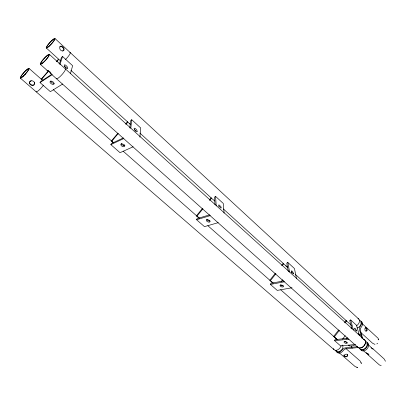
<?xml version="1.0" encoding="UTF-8"?>
<svg xmlns="http://www.w3.org/2000/svg" width="406" height="406" viewBox="0 0 406 406"><rect width="100%" height="100%" fill="white"/><g stroke="black" fill="none" stroke-linecap="round" stroke-linejoin="round"><path stroke-width="0.61" d="M139.908 137.187L140.709 127.956L131.727 119.74L130.656 120.658L129.844 127.976M130.798 128.266L131.727 119.74M63.58 50.43L63.752 49.451L63.372 48.278L62.433 47.233L61.438 46.492L60.418 46.38L59.728 46.883M70.482 73.4L72.633 65.711L62.519 56.459L61.438 57.479L59.408 63.899M351.626 346.054L351.281 347.303L352.225 348.135M355.554 344.471L340.619 345.922L334.651 340.695L334.96 339.639L348.018 338.259M59.961 64.615L62.519 56.459M292 287.768L277.232 290.397L270.411 284.418L270.802 283.337L283.692 280.906M347.587 355.088L346.881 356.265L345.526 356.438L344.115 355.747L343.846 355.057M218.235 222.661L204.457 226.639L196.585 219.737L197.077 218.641L209.603 214.845M358.27 347.693L51.009 73.851L51.192 73.481L49.902 71.766L46.959 70.243L40.438 64.432M133.127 146.789L120.034 152.681L110.843 144.627L111.472 143.526L123.338 137.923M62.697 84.001L50.374 91.654L40.021 82.58L40.767 81.479L51.897 74.227M342.557 339.157L345.232 335.681M350.972 328.236L351.733 327.241M346.176 338.964L347.272 337.538M338.665 329.997L333.661 336.478L337.523 339.726M344.435 322.516L345.978 320.522L351.601 325.434M334.321 336.909L339.335 330.418M345.115 322.932L346.653 320.938M281.089 281.698L282.652 279.724M275.288 273.345L269.792 280.292L273.116 283.063M281.576 265.397L283.144 263.413L287.783 267.407M270.406 280.673L275.913 273.71M282.2 265.752L283.774 263.763M202.371 208.522L196.463 215.789L199.3 218.113M209.46 199.803L211.034 197.864L214.764 201.016M197.001 216.088L202.919 208.811M209.623 200.564L211.592 198.138M123.734 145.855L124.53 144.906M117.806 133.32L111.396 140.958L113.655 142.76M125.819 123.769L127.423 121.861L130.57 124.469M111.828 141.151L118.247 133.498M125.875 124.414L127.88 122.023M48.603 70.629L41.204 79.211L42.934 80.535M56.409 61.565L58.464 59.18L60.656 60.9M41.534 79.302L48.527 71.177M56.764 61.621L58.819 59.23M366.034 331.098L366.821 330.276L366.613 328.962L365.633 327.723M224.087 213.12L223.259 203.436L215.561 196.392L214.515 197.189L215.038 204.761M62.625 51.115L63.996 50.141L64.168 49.162L63.783 47.974L61.859 46.198L60.839 46.091L60.144 46.594L59.702 47.756L59.9 49.085L60.672 50.227L61.834 50.857L63.047 50.831M296.507 278.841L294.467 268.544L287.793 262.438L286.778 263.139L288.351 271.599M40.021 82.58L52.212 74.653M359.325 335.397L356.519 325.277L350.677 319.933L349.688 320.557L351.926 328.88M31.262 80.535L30.115 81.21L29.582 82.129C29.44 83.9 31.369 85.265 33.023 85.118L34.089 84.666M110.843 144.627L123.845 138.512M49.233 54.252L48.35 54.566A6.77 1.203 -48 0 0 40.732 62.808A6.77 1.203 -48 0 0 44.498 61.463A6.77 1.203 -48 0 0 49.233 54.252L364.339 339.776M196.585 219.737L210.308 215.596M270.411 284.418L284.535 281.769M334.651 340.695L348.957 339.203M357.635 346.699L345.019 347.891L343.309 348.658L342.248 349.845A4.847 3.212 -49.5 0 1 338.345 352.271A4.847 3.212 -49.5 0 1 335.676 350.454M358.579 347.541L345.963 348.718L344.252 349.48L343.197 350.667A4.842 3.212 -49.5 0 1 339.294 353.088A4.842 3.212 -49.5 0 1 336.62 351.271M46.959 70.243L48.786 71.512L51.009 73.851M54.115 83.266L53.211 83.311L51.623 82.428L50.714 81.099M124.926 145.592L123.586 145.592L122.11 144.78L121.369 143.633M368.973 354.367L368.364 354.362L367.46 353.413M366.136 352.606L368.034 354.798L368.689 354.808L368.44 354.057L365.811 352.819L363.121 350.414M210.049 221.016L208.72 220.945L207.39 220.219L206.827 219.265M283.286 285.91L281.987 285.783L280.774 285.134M347.303 354.316L346.125 354.144L344.76 354.722L343.953 355.483L344.232 356.209L345.521 356.844L346.978 356.656L347.693 355.509L347.318 354.265M347.034 342.37L345.907 341.776L344.638 341.608L343.963 341.974L344.283 342.649L345.399 343.243L346.668 343.405L347.343 343.045L347.034 342.37L344.587 341.583M58.977 63.646L59.707 63.742M381.178 365.562L379.443 364.989L368.034 354.798M374.982 344.4L372.546 343.227L360.893 332.621M385.487 361.249L384.051 358.858L372.713 348.602L371.17 347.861M356.894 367.171L357.615 367.572L355.118 366.567L338.883 352.489M64.28 66.112L66.305 68.071M378.123 339.386L378.778 339.868L378.042 338.239L362.274 323.699M20.3 78.074L334.036 349.657M29.034 68.416L42.797 80.525M53.272 89.701L113.69 142.851M123.206 151.225L199.321 218.189M207.882 225.721L273.055 283.063M280.668 289.757L337.279 339.563M41.671 79.622L42.605 80.444M112.31 141.76L113.218 142.562M196.92 216.19L197.844 217.002M271.147 281.485L272.05 282.282M335.483 338.081L336.396 338.883M345.932 348.551L360.178 361.061L361.401 363.451L360.985 362.715M368.278 344.587L372.409 348.8L373.048 349.033L372.713 348.602M46.203 47.903L58.753 59.317M70.923 70.38L127.682 121.978M129.56 123.683L130.493 124.535M139.877 133.061L211.643 198.306M223.371 208.963L283.408 263.55M286.225 266.108L287.164 266.96M295.137 274.207L346.734 321.116M285.814 265.839L287.149 267.046M361.842 335.6L360.914 334.757L359.746 335.478A7.689 5.141 -48.3 0 0 358.158 333.301M55.038 38.57L359 319.289M134.67 129.778L135.731 131.077M218.798 206.152L220.94 208.131L221.26 207.684L220.808 206.532L218.941 204.832L218.611 205.274L219.062 206.426M291.219 271.893L292.092 272.974M56.332 78.282L56.571 78.805A6.679 1.355 -48 0 0 62.417 74.11A6.679 1.355 -48 0 0 65.219 68.736M362.634 338.411L360.289 330.078L360.482 328.368L361.34 327.063A4.821 3.187 -47.2 0 0 361.477 321.598M361.858 338.127L359.366 329.23L359.559 327.52L360.416 326.216A4.826 3.187 -47.2 0 0 359.427 320.42M350.677 319.933L353.408 330.032M287.793 262.438L289.61 272.096M215.561 196.392L216.231 205.847M34.576 83.88L34.495 82.585L33.739 81.469L32.505 80.855L31.135 80.88L29.988 81.555L29.455 82.474L29.602 83.611C30.217 84.834 31.546 85.534 32.896 85.463L33.962 85.011L34.703 83.534L34.622 82.24M43.427 85.164A6.435 1.254 -48.3 0 1 39.012 90.142A6.435 1.254 -48.3 0 1 36.068 91.726M363.482 339.446A5.004 3.395 -48.1 0 1 364.212 345.582A5.004 3.395 -48.1 0 1 357.63 347.079M365.395 341.436A4.984 3.4 -48.1 0 1 366.197 347.942A4.984 3.4 -48.1 0 1 359.508 348.246M354.961 344.856A7.689 5.141 -48.3 0 1 348.825 345.45M366.532 342.705A4.263 2.908 -48.1 0 1 365.811 347.622A4.263 2.908 -48.1 0 1 360.975 349.135M367.516 342.669A4.979 3.405 -48.1 0 1 366.841 349.119A4.979 3.405 -48.1 0 1 360.68 349.667M360.513 321.588A4.126 2.725 -47.2 0 1 360.543 325.16A4.126 2.725 -47.2 0 1 357.082 328.007M342.441 345.07A4.146 2.746 -49.5 0 1 341.126 350.378A4.146 2.746 -49.5 0 1 336.407 350.586M349.343 345.963A7.678 5.146 -48.3 0 1 348.652 345.105M377.641 343.334A2.588 1.786 -47.1 0 1 376.824 343.887M357.996 318.553A4.847 3.182 -47.2 0 1 359.391 321.811A4.847 3.182 -47.2 0 1 356.372 325.906M341.136 345.699A4.867 3.207 -49.5 0 1 337.127 350.079A4.867 3.207 -49.5 0 1 333.427 348.505M69.817 52.481A6.394 1.243 -47.8 0 1 69.289 55.018L67.944 56.83A6.394 1.243 -47.8 0 1 65.417 59.581M363.537 339.33A5.004 3.395 -48.1 0 1 364.689 344.902A5.004 3.395 -48.1 0 1 358.376 347.602M356.539 330.58L356.483 331.174L355.062 329.885L354.595 328.17L355.209 328.459L356.539 330.58M365.095 328.241L364.882 329.708L365.258 330.915L366.41 331.113L367.252 330.225L367.034 328.814L365.507 327.409L365.095 328.241M50.283 81.22L49.974 82.21L50.882 83.534L52.481 84.423L53.831 84.357L54.145 83.372L53.237 82.037L51.638 81.149L50.283 81.22M293.614 273.416L293.442 273.948L291.818 272.472L291.32 271.33L291.498 270.802L292.239 271.193L293.614 273.416M121.171 143.927L120.749 144.744L121.49 145.896L122.967 146.708L124.312 146.708L124.743 145.896L123.997 144.739L122.521 143.927L121.171 143.927M47.335 45.573L46.457 47.025A6.476 1.101 -47.8 0 0 50.846 44.624A6.476 1.101 -47.8 0 0 54.617 38.418A6.476 1.101 -47.8 0 0 47.335 45.573M206.877 219.742L206.339 220.367L206.903 221.321L208.237 222.046L209.562 222.123L210.105 221.498L209.547 220.544L208.207 219.813L206.877 219.742M25.319 74.196L23.584 75.988A6.516 1.111 -48.3 0 1 21.132 75.988A6.516 1.111 -48.3 0 1 28.461 68.426A6.516 1.111 -48.3 0 1 25.319 74.196M280.582 284.941L279.962 285.423L280.389 286.22L281.607 286.875L282.906 287.001L283.525 286.524L283.104 285.722L281.881 285.068L280.582 284.941M137.192 131.305L136.67 131.635L135.543 130.945L134.477 129.641L134.097 128.494L134.625 128.174L135.746 128.864L136.812 130.159L137.192 131.305M67.711 68.188L67.005 68.396L65.686 67.548L64.529 66.148L64.219 65.011L64.935 64.808L66.249 65.655L67.396 67.051L67.711 68.188M23.274 76.059A5.704 0.974 -48.3 0 0 28.491 69.015A5.704 0.974 -48.3 0 0 22.249 74.674A5.704 0.974 -48.3 0 0 23.274 76.059M42.564 62.981A5.928 1.051 -48 0 0 48.877 55.287A5.928 1.051 -48 0 0 43.102 59.758A5.928 1.051 -48 0 0 42.564 62.981M48.903 46.294A5.674 0.964 -47.8 0 0 54.49 39.154A5.674 0.964 -47.8 0 0 48.476 44.295A5.674 0.964 -47.8 0 0 48.903 46.294"/></g></svg>
